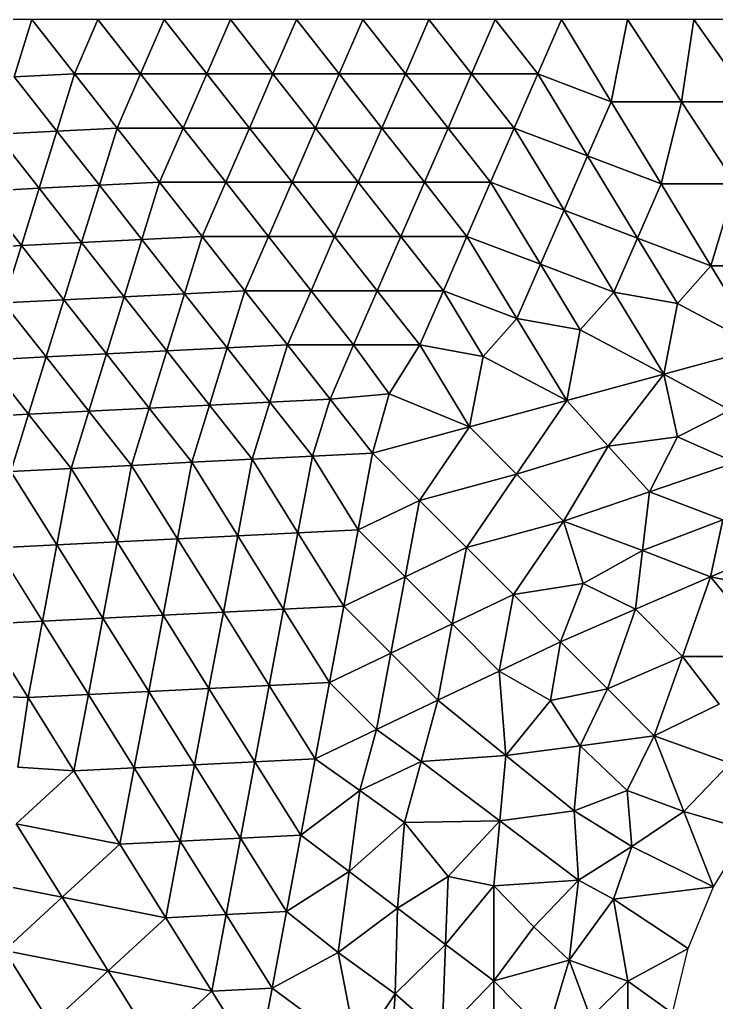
# Model space of a CAD drawing. Extents: x 100 to 350, y 100 to 150.
# Drawn here: x 124.71 to 141.16, y 126.82 to 150 of the extents above; entities that cross this region are included whole.
import ezdxf

# ---------------------------------------------------------------- set-up
doc = ezdxf.new("R2010")
doc.units = 0

msp = doc.modelspace()

# ---------------------------------------------------------------- linework, layer by layer
at = {"color": 7}
for p, q in [((125, 150), (123.438, 150)), ((126.562, 150), (125, 150)), ((128.125, 150), (126.562, 150)), ((129.688, 150), (128.125, 150)), ((131.25, 150), (129.688, 150)), ((132.812, 150), (131.25, 150)), ((134.375, 150), (132.812, 150)), ((135.938, 150), (134.375, 150)), ((137.5, 150), (135.938, 150)), ((139.062, 150), (137.5, 150)), ((140.625, 150), (139.062, 150)), ((142.188, 150), (140.625, 150)), ((141.09, 129.54), (141.91, 130.878)), ((140.489, 128.09), (141.09, 129.54)), ((140.123, 126.564), (140.489, 128.09))]:
    msp.add_line(p, q, dxfattribs=at)
at = {"color": 1}
for p, q in [((124.582, 148.65), (125, 150)), ((125, 150), (124.582, 148.65)), ((125, 150), (126.006, 148.721)), ((126.006, 148.721), (125, 150)), ((126.562, 150), (126.006, 148.721)), ((126.006, 148.721), (126.562, 150)), ((127.568, 148.721), (126.562, 150)), ((126.562, 150), (127.568, 148.721)), ((128.125, 150), (127.568, 148.721)), ((127.568, 148.721), (128.125, 150)), ((129.131, 148.721), (128.125, 150)), ((128.125, 150), (129.131, 148.721)), ((129.688, 150), (129.131, 148.721)), ((129.131, 148.721), (129.688, 150)), ((130.693, 148.721), (129.688, 150)), ((129.688, 150), (130.693, 148.721)), ((130.693, 148.721), (131.25, 150)), ((131.25, 150), (130.693, 148.721)), ((131.25, 150), (132.256, 148.721)), ((132.256, 148.721), (131.25, 150)), ((132.812, 150), (132.256, 148.721)), ((132.256, 148.721), (132.812, 150)), ((133.818, 148.721), (132.812, 150)), ((132.812, 150), (133.818, 148.721)), ((133.818, 148.721), (134.375, 150)), ((134.375, 150), (133.818, 148.721)), ((134.375, 150), (135.381, 148.721)), ((135.381, 148.721), (134.375, 150)), ((135.938, 150), (135.381, 148.721)), ((135.381, 148.721), (135.938, 150)), ((136.943, 148.721), (135.938, 150)), ((135.938, 150), (136.943, 148.721)), ((136.943, 148.721), (137.5, 150)), ((137.5, 150), (136.943, 148.721)), ((137.5, 150), (138.676, 148.064)), ((138.676, 148.064), (137.5, 150)), ((139.062, 150), (138.676, 148.064)), ((138.676, 148.064), (139.062, 150)), ((140.335, 148.064), (139.062, 150)), ((139.062, 150), (140.335, 148.064)), ((140.335, 148.064), (140.625, 150)), ((140.625, 150), (140.335, 148.064)), ((141.994, 148.064), (140.625, 150)), ((140.625, 150), (141.994, 148.064)), ((126.006, 148.721), (124.582, 148.65)), ((124.582, 148.65), (126.006, 148.721)), ((125.588, 147.372), (124.582, 148.65)), ((124.582, 148.65), (125.588, 147.372)), ((126.006, 148.721), (125.588, 147.372)), ((125.588, 147.372), (126.006, 148.721)), ((126.006, 148.721), (127.568, 148.721)), ((127.011, 147.442), (126.006, 148.721)), ((127.568, 148.721), (126.006, 148.721)), ((126.006, 148.721), (127.011, 147.442)), ((127.568, 148.721), (127.011, 147.442)), ((127.011, 147.442), (127.568, 148.721)), ((127.568, 148.721), (129.131, 148.721)), ((127.568, 148.721), (128.574, 147.442)), ((129.131, 148.721), (127.568, 148.721)), ((128.574, 147.442), (127.568, 148.721)), ((128.574, 147.442), (129.131, 148.721)), ((129.131, 148.721), (128.574, 147.442)), ((130.693, 148.721), (129.131, 148.721)), ((129.131, 148.721), (130.136, 147.442)), ((129.131, 148.721), (130.693, 148.721)), ((130.136, 147.442), (129.131, 148.721)), ((130.136, 147.442), (130.693, 148.721)), ((130.693, 148.721), (130.136, 147.442)), ((131.699, 147.442), (130.693, 148.721)), ((130.693, 148.721), (131.699, 147.442)), ((132.256, 148.721), (130.693, 148.721)), ((130.693, 148.721), (132.256, 148.721)), ((131.699, 147.442), (132.256, 148.721)), ((132.256, 148.721), (131.699, 147.442)), ((133.818, 148.721), (132.256, 148.721)), ((132.256, 148.721), (133.261, 147.442)), ((132.256, 148.721), (133.818, 148.721)), ((133.261, 147.442), (132.256, 148.721)), ((133.261, 147.442), (133.818, 148.721)), ((133.818, 148.721), (133.261, 147.442)), ((133.818, 148.721), (134.824, 147.442)), ((135.381, 148.721), (133.818, 148.721)), ((134.824, 147.442), (133.818, 148.721)), ((133.818, 148.721), (135.381, 148.721)), ((135.381, 148.721), (134.824, 147.442)), ((134.824, 147.442), (135.381, 148.721)), ((136.386, 147.442), (135.381, 148.721)), ((136.943, 148.721), (135.381, 148.721)), ((135.381, 148.721), (136.386, 147.442)), ((135.381, 148.721), (136.943, 148.721)), ((136.386, 147.442), (136.943, 148.721)), ((136.943, 148.721), (136.386, 147.442)), ((138.119, 146.785), (136.943, 148.721)), ((138.676, 148.064), (136.943, 148.721)), ((136.943, 148.721), (138.119, 146.785)), ((136.943, 148.721), (138.676, 148.064)), ((138.676, 148.064), (138.119, 146.785)), ((138.119, 146.785), (138.676, 148.064)), ((138.676, 148.064), (140.335, 148.064)), ((139.852, 146.128), (138.676, 148.064)), ((140.335, 148.064), (138.676, 148.064)), ((138.676, 148.064), (139.852, 146.128)), ((139.852, 146.128), (140.335, 148.064)), ((140.335, 148.064), (139.852, 146.128)), ((140.335, 148.064), (141.608, 146.128)), ((141.994, 148.064), (140.335, 148.064)), ((140.335, 148.064), (141.994, 148.064)), ((141.608, 146.128), (140.335, 148.064)), ((125.588, 147.372), (127.011, 147.442)), ((127.011, 147.442), (125.588, 147.372)), ((126.594, 146.093), (127.011, 147.442)), ((127.011, 147.442), (126.594, 146.093)), ((128.574, 147.442), (127.011, 147.442)), ((127.011, 147.442), (128.017, 146.164)), ((128.017, 146.164), (127.011, 147.442)), ((127.011, 147.442), (128.574, 147.442)), ((128.017, 146.164), (128.574, 147.442)), ((128.574, 147.442), (128.017, 146.164)), ((129.579, 146.164), (128.574, 147.442)), ((128.574, 147.442), (130.136, 147.442)), ((130.136, 147.442), (128.574, 147.442)), ((128.574, 147.442), (129.579, 146.164)), ((129.579, 146.164), (130.136, 147.442)), ((130.136, 147.442), (129.579, 146.164)), ((131.699, 147.442), (130.136, 147.442)), ((130.136, 147.442), (131.142, 146.164)), ((130.136, 147.442), (131.699, 147.442)), ((131.142, 146.164), (130.136, 147.442)), ((131.142, 146.164), (131.699, 147.442)), ((131.699, 147.442), (131.142, 146.164)), ((132.704, 146.164), (131.699, 147.442)), ((131.699, 147.442), (133.261, 147.442)), ((133.261, 147.442), (131.699, 147.442)), ((131.699, 147.442), (132.704, 146.164)), ((132.704, 146.164), (133.261, 147.442)), ((133.261, 147.442), (132.704, 146.164)), ((133.261, 147.442), (134.824, 147.442)), ((134.824, 147.442), (133.261, 147.442)), ((133.261, 147.442), (134.267, 146.164)), ((134.267, 146.164), (133.261, 147.442)), ((134.824, 147.442), (134.267, 146.164)), ((134.267, 146.164), (134.824, 147.442)), ((134.824, 147.442), (136.386, 147.442)), ((136.386, 147.442), (134.824, 147.442)), ((134.824, 147.442), (135.829, 146.164)), ((135.829, 146.164), (134.824, 147.442)), ((136.386, 147.442), (135.829, 146.164)), ((135.829, 146.164), (136.386, 147.442)), ((136.386, 147.442), (138.119, 146.785)), ((137.562, 145.506), (136.386, 147.442)), ((138.119, 146.785), (136.386, 147.442)), ((136.386, 147.442), (137.562, 145.506)), ((124.165, 147.301), (125.588, 147.372)), ((125.588, 147.372), (124.165, 147.301)), ((125.17, 146.022), (124.165, 147.301)), ((124.165, 147.301), (125.17, 146.022)), ((125.588, 147.372), (125.17, 146.022)), ((125.17, 146.022), (125.588, 147.372)), ((125.588, 147.372), (126.594, 146.093)), ((126.594, 146.093), (125.588, 147.372)), ((138.119, 146.785), (137.562, 145.506)), ((137.562, 145.506), (138.119, 146.785)), ((138.119, 146.785), (139.852, 146.128)), ((138.119, 146.785), (139.296, 144.849)), ((139.852, 146.128), (138.119, 146.785)), ((139.296, 144.849), (138.119, 146.785)), ((126.594, 146.093), (125.17, 146.022)), ((125.17, 146.022), (126.594, 146.093)), ((126.176, 144.743), (126.594, 146.093)), ((126.594, 146.093), (126.176, 144.743)), ((126.594, 146.093), (128.017, 146.164)), ((128.017, 146.164), (126.594, 146.093)), ((127.599, 144.814), (126.594, 146.093)), ((126.594, 146.093), (127.599, 144.814)), ((127.599, 144.814), (128.017, 146.164)), ((128.017, 146.164), (127.599, 144.814)), ((129.579, 146.164), (128.017, 146.164)), ((128.017, 146.164), (129.022, 144.885)), ((128.017, 146.164), (129.579, 146.164)), ((129.022, 144.885), (128.017, 146.164)), ((129.022, 144.885), (129.579, 146.164)), ((129.579, 146.164), (129.022, 144.885)), ((131.142, 146.164), (129.579, 146.164)), ((129.579, 146.164), (130.585, 144.885)), ((130.585, 144.885), (129.579, 146.164)), ((129.579, 146.164), (131.142, 146.164)), ((131.142, 146.164), (130.585, 144.885)), ((130.585, 144.885), (131.142, 146.164)), ((132.147, 144.885), (131.142, 146.164)), ((132.704, 146.164), (131.142, 146.164)), ((131.142, 146.164), (132.147, 144.885)), ((131.142, 146.164), (132.704, 146.164)), ((132.147, 144.885), (132.704, 146.164)), ((132.704, 146.164), (132.147, 144.885)), ((133.71, 144.885), (132.704, 146.164)), ((132.704, 146.164), (134.267, 146.164)), ((134.267, 146.164), (132.704, 146.164)), ((132.704, 146.164), (133.71, 144.885)), ((133.71, 144.885), (134.267, 146.164)), ((134.267, 146.164), (133.71, 144.885)), ((134.267, 146.164), (135.829, 146.164)), ((135.829, 146.164), (134.267, 146.164)), ((134.267, 146.164), (135.272, 144.885)), ((135.272, 144.885), (134.267, 146.164)), ((135.829, 146.164), (135.272, 144.885)), ((135.272, 144.885), (135.829, 146.164)), ((135.829, 146.164), (137.006, 144.228)), ((137.562, 145.506), (135.829, 146.164)), ((135.829, 146.164), (137.562, 145.506)), ((137.006, 144.228), (135.829, 146.164)), ((139.296, 144.849), (139.852, 146.128)), ((139.852, 146.128), (139.296, 144.849)), ((141.608, 146.128), (139.852, 146.128)), ((139.852, 146.128), (141.029, 144.191)), ((139.852, 146.128), (141.608, 146.128)), ((141.029, 144.191), (139.852, 146.128)), ((141.029, 144.191), (141.608, 146.128)), ((141.608, 146.128), (141.029, 144.191)), ((125.17, 146.022), (123.747, 145.951)), ((123.747, 145.951), (125.17, 146.022)), ((124.753, 144.672), (123.747, 145.951)), ((123.747, 145.951), (124.753, 144.672)), ((124.753, 144.672), (125.17, 146.022)), ((125.17, 146.022), (124.753, 144.672)), ((125.17, 146.022), (126.176, 144.743)), ((126.176, 144.743), (125.17, 146.022)), ((137.562, 145.506), (137.006, 144.228)), ((137.006, 144.228), (137.562, 145.506)), ((138.739, 143.57), (137.562, 145.506)), ((139.296, 144.849), (137.562, 145.506)), ((137.562, 145.506), (138.739, 143.57)), ((137.562, 145.506), (139.296, 144.849)), ((124.753, 144.672), (123.329, 144.601)), ((123.329, 144.601), (124.753, 144.672)), ((124.335, 143.322), (124.753, 144.672)), ((124.753, 144.672), (124.335, 143.322)), ((124.753, 144.672), (126.176, 144.743)), ((126.176, 144.743), (124.753, 144.672)), ((125.758, 143.393), (124.753, 144.672)), ((124.753, 144.672), (125.758, 143.393)), ((125.758, 143.393), (126.176, 144.743)), ((126.176, 144.743), (125.758, 143.393)), ((127.599, 144.814), (126.176, 144.743)), ((126.176, 144.743), (127.599, 144.814)), ((126.176, 144.743), (127.182, 143.464)), ((127.182, 143.464), (126.176, 144.743)), ((127.182, 143.464), (127.599, 144.814)), ((127.599, 144.814), (127.182, 143.464)), ((127.599, 144.814), (129.022, 144.885)), ((129.022, 144.885), (127.599, 144.814)), ((128.605, 143.535), (127.599, 144.814)), ((127.599, 144.814), (128.605, 143.535)), ((128.605, 143.535), (129.022, 144.885)), ((129.022, 144.885), (128.605, 143.535)), ((129.022, 144.885), (130.585, 144.885)), ((130.028, 143.606), (129.022, 144.885)), ((130.585, 144.885), (129.022, 144.885)), ((129.022, 144.885), (130.028, 143.606)), ((130.585, 144.885), (130.028, 143.606)), ((130.028, 143.606), (130.585, 144.885)), ((130.585, 144.885), (132.147, 144.885)), ((131.591, 143.606), (130.585, 144.885)), ((132.147, 144.885), (130.585, 144.885)), ((130.585, 144.885), (131.591, 143.606)), ((131.591, 143.606), (132.147, 144.885)), ((132.147, 144.885), (131.591, 143.606)), ((132.147, 144.885), (133.71, 144.885)), ((133.71, 144.885), (132.147, 144.885)), ((132.147, 144.885), (133.153, 143.606)), ((133.153, 143.606), (132.147, 144.885)), ((133.153, 143.606), (133.71, 144.885)), ((133.71, 144.885), (133.153, 143.606)), ((134.716, 143.606), (133.71, 144.885)), ((133.71, 144.885), (134.716, 143.606)), ((135.272, 144.885), (133.71, 144.885)), ((133.71, 144.885), (135.272, 144.885)), ((134.716, 143.606), (135.272, 144.885)), ((135.272, 144.885), (134.716, 143.606)), ((137.006, 144.228), (135.272, 144.885)), ((135.272, 144.885), (136.449, 142.949)), ((135.272, 144.885), (137.006, 144.228)), ((136.449, 142.949), (135.272, 144.885)), ((138.739, 143.57), (139.296, 144.849)), ((139.296, 144.849), (138.739, 143.57)), ((140.237, 143.3), (139.296, 144.849)), ((141.029, 144.191), (139.296, 144.849)), ((139.296, 144.849), (140.237, 143.3)), ((139.296, 144.849), (141.029, 144.191)), ((137.006, 144.228), (136.449, 142.949)), ((136.449, 142.949), (137.006, 144.228)), ((137.006, 144.228), (138.739, 143.57)), ((138.739, 143.57), (137.006, 144.228)), ((137.006, 144.228), (137.947, 142.679)), ((137.947, 142.679), (137.006, 144.228)), ((141.029, 144.191), (140.237, 143.3)), ((140.237, 143.3), (141.029, 144.191)), ((142.205, 142.255), (141.029, 144.191)), ((142.881, 144.191), (141.029, 144.191)), ((141.029, 144.191), (142.205, 142.255)), ((141.029, 144.191), (142.881, 144.191)), ((128.605, 143.535), (127.182, 143.464)), ((127.182, 143.464), (128.605, 143.535)), ((128.187, 142.186), (128.605, 143.535)), ((128.605, 143.535), (128.187, 142.186)), ((128.605, 143.535), (130.028, 143.606)), ((130.028, 143.606), (128.605, 143.535)), ((129.61, 142.257), (128.605, 143.535)), ((128.605, 143.535), (129.61, 142.257)), ((129.61, 142.257), (130.028, 143.606)), ((130.028, 143.606), (129.61, 142.257)), ((131.591, 143.606), (130.028, 143.606)), ((130.028, 143.606), (131.034, 142.327)), ((131.034, 142.327), (130.028, 143.606)), ((130.028, 143.606), (131.591, 143.606)), ((131.034, 142.327), (131.591, 143.606)), ((131.591, 143.606), (131.034, 142.327)), ((132.596, 142.327), (131.591, 143.606)), ((131.591, 143.606), (132.596, 142.327)), ((133.153, 143.606), (131.591, 143.606)), ((131.591, 143.606), (133.153, 143.606)), ((132.596, 142.327), (133.153, 143.606)), ((133.153, 143.606), (132.596, 142.327)), ((134.716, 143.606), (133.153, 143.606)), ((133.153, 143.606), (134.159, 142.327)), ((133.153, 143.606), (134.716, 143.606)), ((134.159, 142.327), (133.153, 143.606)), ((134.159, 142.327), (134.716, 143.606)), ((134.716, 143.606), (134.159, 142.327)), ((135.657, 142.057), (134.716, 143.606)), ((136.449, 142.949), (134.716, 143.606)), ((134.716, 143.606), (135.657, 142.057)), ((134.716, 143.606), (136.449, 142.949)), ((138.739, 143.57), (137.947, 142.679)), ((137.947, 142.679), (138.739, 143.57)), ((139.915, 141.634), (138.739, 143.57)), ((138.739, 143.57), (140.237, 143.3)), ((140.237, 143.3), (138.739, 143.57)), ((138.739, 143.57), (139.915, 141.634)), ((124.335, 143.322), (125.758, 143.393)), ((125.758, 143.393), (124.335, 143.322)), ((125.341, 142.044), (124.335, 143.322)), ((124.335, 143.322), (125.341, 142.044)), ((125.341, 142.044), (125.758, 143.393)), ((125.758, 143.393), (125.341, 142.044)), ((127.182, 143.464), (125.758, 143.393)), ((125.758, 143.393), (127.182, 143.464)), ((125.758, 143.393), (126.764, 142.115)), ((126.764, 142.115), (125.758, 143.393)), ((127.182, 143.464), (126.764, 142.115)), ((126.764, 142.115), (127.182, 143.464)), ((128.187, 142.186), (127.182, 143.464)), ((127.182, 143.464), (128.187, 142.186)), ((140.237, 143.3), (139.915, 141.634)), ((139.915, 141.634), (140.237, 143.3)), ((140.237, 143.3), (142.205, 142.255)), ((142.205, 142.255), (140.237, 143.3)), ((136.449, 142.949), (135.657, 142.057)), ((135.657, 142.057), (136.449, 142.949)), ((137.625, 141.013), (136.449, 142.949)), ((136.449, 142.949), (137.947, 142.679)), ((137.947, 142.679), (136.449, 142.949)), ((136.449, 142.949), (137.625, 141.013)), ((137.947, 142.679), (137.625, 141.013)), ((137.625, 141.013), (137.947, 142.679)), ((137.947, 142.679), (139.915, 141.634)), ((139.915, 141.634), (137.947, 142.679)), ((125.341, 142.044), (126.764, 142.115)), ((126.764, 142.115), (125.341, 142.044)), ((126.764, 142.115), (126.346, 140.765)), ((126.346, 140.765), (126.764, 142.115)), ((126.764, 142.115), (128.187, 142.186)), ((128.187, 142.186), (126.764, 142.115)), ((127.77, 140.836), (126.764, 142.115)), ((126.764, 142.115), (127.77, 140.836)), ((127.77, 140.836), (128.187, 142.186)), ((128.187, 142.186), (127.77, 140.836)), ((128.187, 142.186), (129.61, 142.257)), ((129.61, 142.257), (128.187, 142.186)), ((128.187, 142.186), (129.193, 140.907)), ((129.193, 140.907), (128.187, 142.186)), ((129.193, 140.907), (129.61, 142.257)), ((129.61, 142.257), (129.193, 140.907)), ((131.034, 142.327), (129.61, 142.257)), ((129.61, 142.257), (131.034, 142.327)), ((130.616, 140.978), (129.61, 142.257)), ((129.61, 142.257), (130.616, 140.978)), ((130.616, 140.978), (131.034, 142.327)), ((131.034, 142.327), (130.616, 140.978)), ((132.596, 142.327), (131.034, 142.327)), ((131.034, 142.327), (132.039, 141.049)), ((131.034, 142.327), (132.596, 142.327)), ((132.039, 141.049), (131.034, 142.327)), ((132.039, 141.049), (132.596, 142.327)), ((132.596, 142.327), (132.039, 141.049)), ((133.435, 141.173), (132.596, 142.327)), ((132.596, 142.327), (133.435, 141.173)), ((134.159, 142.327), (132.596, 142.327)), ((132.596, 142.327), (134.159, 142.327)), ((133.435, 141.173), (134.159, 142.327)), ((134.159, 142.327), (133.435, 141.173)), ((134.159, 142.327), (135.657, 142.057)), ((135.335, 140.391), (134.159, 142.327)), ((135.657, 142.057), (134.159, 142.327)), ((134.159, 142.327), (135.335, 140.391)), ((139.915, 141.634), (142.205, 142.255)), ((142.205, 142.255), (139.915, 141.634)), ((123.917, 141.973), (125.341, 142.044)), ((125.341, 142.044), (123.917, 141.973)), ((123.917, 141.973), (124.923, 140.694)), ((124.923, 140.694), (123.917, 141.973)), ((125.341, 142.044), (124.923, 140.694)), ((124.923, 140.694), (125.341, 142.044)), ((126.346, 140.765), (125.341, 142.044)), ((125.341, 142.044), (126.346, 140.765)), ((135.657, 142.057), (135.335, 140.391)), ((135.335, 140.391), (135.657, 142.057)), ((135.657, 142.057), (137.625, 141.013)), ((137.625, 141.013), (135.657, 142.057)), ((139.915, 141.634), (137.625, 141.013)), ((137.625, 141.013), (139.915, 141.634)), ((139.915, 141.634), (138.603, 139.937)), ((138.603, 139.937), (139.915, 141.634)), ((141.487, 140.788), (139.915, 141.634)), ((139.915, 141.634), (140.239, 140.155)), ((140.239, 140.155), (139.915, 141.634)), ((139.915, 141.634), (141.487, 140.788)), ((130.616, 140.978), (129.193, 140.907)), ((129.193, 140.907), (130.616, 140.978)), ((130.198, 139.628), (130.616, 140.978)), ((130.616, 140.978), (130.198, 139.628)), ((132.039, 141.049), (130.616, 140.978)), ((130.616, 140.978), (132.039, 141.049)), ((130.616, 140.978), (131.622, 139.699)), ((131.622, 139.699), (130.616, 140.978)), ((131.622, 139.699), (132.039, 141.049)), ((132.039, 141.049), (131.622, 139.699)), ((133.435, 141.173), (132.039, 141.049)), ((132.039, 141.049), (133.435, 141.173)), ((132.039, 141.049), (133.045, 139.77)), ((133.045, 139.77), (132.039, 141.049)), ((133.045, 139.77), (133.435, 141.173)), ((133.435, 141.173), (133.045, 139.77)), ((135.335, 140.391), (133.435, 141.173)), ((133.435, 141.173), (135.335, 140.391)), ((137.625, 141.013), (135.335, 140.391)), ((135.335, 140.391), (137.625, 141.013)), ((136.443, 139.28), (137.625, 141.013)), ((137.625, 141.013), (136.443, 139.28)), ((138.603, 139.937), (137.625, 141.013)), ((137.625, 141.013), (138.603, 139.937)), ((124.923, 140.694), (126.346, 140.765)), ((126.346, 140.765), (124.923, 140.694)), ((126.346, 140.765), (125.929, 139.415)), ((125.929, 139.415), (126.346, 140.765)), ((127.77, 140.836), (126.346, 140.765)), ((126.346, 140.765), (127.77, 140.836)), ((126.346, 140.765), (127.352, 139.486)), ((127.352, 139.486), (126.346, 140.765)), ((127.352, 139.486), (127.77, 140.836)), ((127.77, 140.836), (127.352, 139.486)), ((129.193, 140.907), (127.77, 140.836)), ((127.77, 140.836), (129.193, 140.907)), ((127.77, 140.836), (128.775, 139.557)), ((128.775, 139.557), (127.77, 140.836)), ((128.775, 139.557), (129.193, 140.907)), ((129.193, 140.907), (128.775, 139.557)), ((129.193, 140.907), (130.198, 139.628)), ((130.198, 139.628), (129.193, 140.907)), ((141.487, 140.788), (140.239, 140.155)), ((140.239, 140.155), (141.487, 140.788)), ((123.5, 140.623), (124.923, 140.694)), ((124.923, 140.694), (123.5, 140.623)), ((124.923, 140.694), (124.505, 139.344)), ((124.505, 139.344), (124.923, 140.694)), ((124.923, 140.694), (125.929, 139.415)), ((125.929, 139.415), (124.923, 140.694)), ((133.045, 139.77), (135.335, 140.391)), ((135.335, 140.391), (133.045, 139.77)), ((134.153, 138.658), (135.335, 140.391)), ((135.335, 140.391), (134.153, 138.658)), ((135.335, 140.391), (136.443, 139.28)), ((136.443, 139.28), (135.335, 140.391)), ((138.603, 139.937), (140.239, 140.155)), ((140.239, 140.155), (138.603, 139.937)), ((140.239, 140.155), (139.581, 138.861)), ((139.581, 138.861), (140.239, 140.155)), ((140.239, 140.155), (141.611, 139.554)), ((141.611, 139.554), (140.239, 140.155)), ((138.603, 139.937), (136.443, 139.28)), ((136.443, 139.28), (138.603, 139.937)), ((138.603, 139.937), (137.551, 138.168)), ((137.551, 138.168), (138.603, 139.937)), ((139.581, 138.861), (138.603, 139.937)), ((138.603, 139.937), (139.581, 138.861)), ((128.775, 139.557), (130.198, 139.628)), ((130.198, 139.628), (128.775, 139.557)), ((130.198, 139.628), (129.86, 137.826)), ((129.86, 137.826), (130.198, 139.628)), ((131.622, 139.699), (130.198, 139.628)), ((130.198, 139.628), (131.622, 139.699)), ((131.283, 137.897), (130.198, 139.628)), ((130.198, 139.628), (131.283, 137.897)), ((131.283, 137.897), (131.622, 139.699)), ((131.622, 139.699), (131.283, 137.897)), ((133.045, 139.77), (131.622, 139.699)), ((131.622, 139.699), (133.045, 139.77)), ((131.622, 139.699), (132.706, 137.968)), ((132.706, 137.968), (131.622, 139.699)), ((132.706, 137.968), (133.045, 139.77)), ((133.045, 139.77), (132.706, 137.968)), ((133.045, 139.77), (134.153, 138.658)), ((134.153, 138.658), (133.045, 139.77)), ((125.929, 139.415), (124.505, 139.344)), ((124.505, 139.344), (125.929, 139.415)), ((125.59, 137.613), (124.505, 139.344)), ((124.505, 139.344), (125.59, 137.613)), ((125.929, 139.415), (125.59, 137.613)), ((125.59, 137.613), (125.929, 139.415)), ((127.352, 139.486), (125.929, 139.415)), ((125.929, 139.415), (127.352, 139.486)), ((127.013, 137.684), (125.929, 139.415)), ((125.929, 139.415), (127.013, 137.684)), ((127.013, 137.684), (127.352, 139.486)), ((127.352, 139.486), (127.013, 137.684)), ((128.775, 139.557), (127.352, 139.486)), ((127.352, 139.486), (128.775, 139.557)), ((127.352, 139.486), (128.436, 137.755)), ((128.436, 137.755), (127.352, 139.486)), ((128.436, 137.755), (128.775, 139.557)), ((128.775, 139.557), (128.436, 137.755)), ((129.86, 137.826), (128.775, 139.557)), ((128.775, 139.557), (129.86, 137.826)), ((139.581, 138.861), (141.611, 139.554)), ((141.611, 139.554), (139.581, 138.861)), ((134.153, 138.658), (136.443, 139.28)), ((136.443, 139.28), (134.153, 138.658)), ((136.443, 139.28), (135.261, 137.547)), ((135.261, 137.547), (136.443, 139.28)), ((136.443, 139.28), (137.551, 138.168)), ((137.551, 138.168), (136.443, 139.28)), ((132.706, 137.968), (134.153, 138.658)), ((134.153, 138.658), (132.706, 137.968)), ((134.153, 138.658), (133.814, 136.856)), ((133.814, 136.856), (134.153, 138.658)), ((135.261, 137.547), (134.153, 138.658)), ((134.153, 138.658), (135.261, 137.547)), ((137.551, 138.168), (139.581, 138.861)), ((139.581, 138.861), (137.551, 138.168)), ((139.581, 138.861), (139.414, 137.475)), ((139.414, 137.475), (139.581, 138.861)), ((141.314, 138.204), (139.581, 138.861)), ((139.581, 138.861), (141.314, 138.204)), ((137.551, 138.168), (135.261, 137.547)), ((135.261, 137.547), (137.551, 138.168)), ((136.369, 136.435), (137.551, 138.168)), ((137.551, 138.168), (136.369, 136.435)), ((139.414, 137.475), (137.551, 138.168)), ((137.551, 138.168), (138.012, 136.698)), ((138.012, 136.698), (137.551, 138.168)), ((137.551, 138.168), (139.414, 137.475)), ((139.414, 137.475), (141.314, 138.204)), ((141.314, 138.204), (139.414, 137.475)), ((141.314, 138.204), (141.017, 136.853)), ((141.017, 136.853), (141.314, 138.204)), ((132.706, 137.968), (131.283, 137.897)), ((131.283, 137.897), (132.706, 137.968)), ((132.367, 136.166), (132.706, 137.968)), ((132.706, 137.968), (132.367, 136.166)), ((133.814, 136.856), (132.706, 137.968)), ((132.706, 137.968), (133.814, 136.856)), ((128.436, 137.755), (127.013, 137.684)), ((127.013, 137.684), (128.436, 137.755)), ((128.097, 135.953), (128.436, 137.755)), ((128.436, 137.755), (128.097, 135.953)), ((128.436, 137.755), (129.86, 137.826)), ((129.86, 137.826), (128.436, 137.755)), ((129.521, 136.024), (128.436, 137.755)), ((128.436, 137.755), (129.521, 136.024)), ((129.86, 137.826), (129.521, 136.024)), ((129.521, 136.024), (129.86, 137.826)), ((131.283, 137.897), (129.86, 137.826)), ((129.86, 137.826), (131.283, 137.897)), ((129.86, 137.826), (130.944, 136.095)), ((130.944, 136.095), (129.86, 137.826)), ((130.944, 136.095), (131.283, 137.897)), ((131.283, 137.897), (130.944, 136.095)), ((131.283, 137.897), (132.367, 136.166)), ((132.367, 136.166), (131.283, 137.897)), ((125.59, 137.613), (124.166, 137.542)), ((124.166, 137.542), (125.59, 137.613)), ((124.166, 137.542), (125.251, 135.811)), ((125.251, 135.811), (124.166, 137.542)), ((125.59, 137.613), (125.251, 135.811)), ((125.251, 135.811), (125.59, 137.613)), ((125.59, 137.613), (127.013, 137.684)), ((127.013, 137.684), (125.59, 137.613)), ((125.59, 137.613), (126.674, 135.882)), ((126.674, 135.882), (125.59, 137.613)), ((126.674, 135.882), (127.013, 137.684)), ((127.013, 137.684), (126.674, 135.882)), ((127.013, 137.684), (128.097, 135.953)), ((128.097, 135.953), (127.013, 137.684)), ((135.261, 137.547), (133.814, 136.856)), ((133.814, 136.856), (135.261, 137.547)), ((134.922, 135.745), (135.261, 137.547)), ((135.261, 137.547), (134.922, 135.745)), ((135.261, 137.547), (136.369, 136.435)), ((136.369, 136.435), (135.261, 137.547)), ((139.414, 137.475), (138.012, 136.698)), ((138.012, 136.698), (139.414, 137.475)), ((139.247, 136.089), (139.414, 137.475)), ((139.414, 137.475), (139.247, 136.089)), ((141.017, 136.853), (139.414, 137.475)), ((139.414, 137.475), (141.017, 136.853)), ((142.787, 137.618), (141.017, 136.853)), ((141.017, 136.853), (142.787, 137.618)), ((133.814, 136.856), (132.367, 136.166)), ((132.367, 136.166), (133.814, 136.856)), ((133.814, 136.856), (133.475, 135.054)), ((133.475, 135.054), (133.814, 136.856)), ((134.922, 135.745), (133.814, 136.856)), ((133.814, 136.856), (134.922, 135.745)), ((139.247, 136.089), (141.017, 136.853)), ((141.017, 136.853), (139.247, 136.089)), ((141.017, 136.853), (140.356, 134.977)), ((140.356, 134.977), (141.017, 136.853)), ((142.57, 134.972), (141.017, 136.853)), ((141.017, 136.853), (143.033, 136.448)), ((143.033, 136.448), (141.017, 136.853)), ((141.017, 136.853), (142.57, 134.972)), ((136.369, 136.435), (138.012, 136.698)), ((138.012, 136.698), (136.369, 136.435)), ((138.012, 136.698), (137.477, 135.324)), ((137.477, 135.324), (138.012, 136.698)), ((138.012, 136.698), (139.247, 136.089)), ((139.247, 136.089), (138.012, 136.698)), ((134.922, 135.745), (136.369, 136.435)), ((136.369, 136.435), (134.922, 135.745)), ((136.369, 136.435), (136.03, 134.633)), ((136.03, 134.633), (136.369, 136.435)), ((137.477, 135.324), (136.369, 136.435)), ((136.369, 136.435), (137.477, 135.324)), ((129.521, 136.024), (130.944, 136.095)), ((130.944, 136.095), (129.521, 136.024)), ((130.605, 134.293), (130.944, 136.095)), ((130.944, 136.095), (130.605, 134.293)), ((132.367, 136.166), (130.944, 136.095)), ((130.944, 136.095), (132.367, 136.166)), ((130.944, 136.095), (132.028, 134.364)), ((132.028, 134.364), (130.944, 136.095)), ((132.028, 134.364), (132.367, 136.166)), ((132.367, 136.166), (132.028, 134.364)), ((132.367, 136.166), (133.475, 135.054)), ((133.475, 135.054), (132.367, 136.166)), ((139.247, 136.089), (137.477, 135.324)), ((137.477, 135.324), (139.247, 136.089)), ((139.247, 136.089), (138.586, 134.212)), ((138.586, 134.212), (139.247, 136.089)), ((140.356, 134.977), (139.247, 136.089)), ((139.247, 136.089), (140.356, 134.977)), ((125.251, 135.811), (126.674, 135.882)), ((126.674, 135.882), (125.251, 135.811)), ((126.674, 135.882), (126.335, 134.08)), ((126.335, 134.08), (126.674, 135.882)), ((128.097, 135.953), (126.674, 135.882)), ((126.674, 135.882), (128.097, 135.953)), ((127.759, 134.151), (126.674, 135.882)), ((126.674, 135.882), (127.759, 134.151)), ((127.759, 134.151), (128.097, 135.953)), ((128.097, 135.953), (127.759, 134.151)), ((128.097, 135.953), (129.521, 136.024)), ((129.521, 136.024), (128.097, 135.953)), ((129.182, 134.222), (128.097, 135.953)), ((128.097, 135.953), (129.182, 134.222)), ((129.521, 136.024), (129.182, 134.222)), ((129.182, 134.222), (129.521, 136.024)), ((130.605, 134.293), (129.521, 136.024)), ((129.521, 136.024), (130.605, 134.293)), ((125.251, 135.811), (123.828, 135.74)), ((123.828, 135.74), (125.251, 135.811)), ((123.828, 135.74), (124.912, 134.009)), ((124.912, 134.009), (123.828, 135.74)), ((125.251, 135.811), (124.912, 134.009)), ((124.912, 134.009), (125.251, 135.811)), ((126.335, 134.08), (125.251, 135.811)), ((125.251, 135.811), (126.335, 134.08)), ((133.475, 135.054), (134.922, 135.745)), ((134.922, 135.745), (133.475, 135.054)), ((134.922, 135.745), (134.583, 133.943)), ((134.583, 133.943), (134.922, 135.745)), ((136.03, 134.633), (134.922, 135.745)), ((134.922, 135.745), (136.03, 134.633)), ((137.477, 135.324), (136.03, 134.633)), ((136.03, 134.633), (137.477, 135.324)), ((137.246, 133.935), (137.477, 135.324)), ((137.477, 135.324), (137.246, 133.935)), ((137.477, 135.324), (138.586, 134.212)), ((138.586, 134.212), (137.477, 135.324)), ((132.028, 134.364), (133.475, 135.054)), ((133.475, 135.054), (132.028, 134.364)), ((133.475, 135.054), (133.136, 133.252)), ((133.136, 133.252), (133.475, 135.054)), ((134.583, 133.943), (133.475, 135.054)), ((133.475, 135.054), (134.583, 133.943)), ((138.586, 134.212), (140.356, 134.977)), ((140.356, 134.977), (138.586, 134.212)), ((140.356, 134.977), (139.694, 133.101)), ((139.694, 133.101), (140.356, 134.977)), ((142.57, 134.972), (140.356, 134.977)), ((140.356, 134.977), (141.226, 133.85)), ((140.356, 134.977), (142.57, 134.972)), ((141.226, 133.85), (140.356, 134.977)), ((134.583, 133.943), (136.03, 134.633)), ((136.03, 134.633), (134.583, 133.943)), ((136.03, 134.633), (137.246, 133.935)), ((136.192, 132.637), (136.03, 134.633)), ((137.246, 133.935), (136.03, 134.633)), ((136.03, 134.633), (136.192, 132.637)), ((130.605, 134.293), (129.182, 134.222)), ((129.182, 134.222), (130.605, 134.293)), ((130.266, 132.49), (130.605, 134.293)), ((130.605, 134.293), (130.266, 132.49)), ((132.028, 134.364), (130.605, 134.293)), ((130.605, 134.293), (132.028, 134.364)), ((130.605, 134.293), (131.69, 132.561)), ((131.69, 132.561), (130.605, 134.293)), ((131.69, 132.561), (132.028, 134.364)), ((132.028, 134.364), (131.69, 132.561)), ((133.136, 133.252), (132.028, 134.364)), ((132.028, 134.364), (133.136, 133.252)), ((124.912, 134.009), (123.564, 134.054)), ((123.564, 134.054), (124.912, 134.009)), ((124.673, 132.362), (124.912, 134.009)), ((124.912, 134.009), (124.673, 132.362)), ((124.912, 134.009), (126.335, 134.08)), ((126.335, 134.08), (124.912, 134.009)), ((124.912, 134.009), (125.996, 132.278)), ((125.996, 132.278), (124.912, 134.009)), ((126.335, 134.08), (125.996, 132.278)), ((125.996, 132.278), (126.335, 134.08)), ((127.759, 134.151), (126.335, 134.08)), ((126.335, 134.08), (127.759, 134.151)), ((126.335, 134.08), (127.42, 132.349)), ((127.42, 132.349), (126.335, 134.08)), ((127.42, 132.349), (127.759, 134.151)), ((127.759, 134.151), (127.42, 132.349)), ((127.759, 134.151), (129.182, 134.222)), ((129.182, 134.222), (127.759, 134.151)), ((128.843, 132.42), (127.759, 134.151)), ((127.759, 134.151), (128.843, 132.42)), ((129.182, 134.222), (128.843, 132.42)), ((128.843, 132.42), (129.182, 134.222)), ((129.182, 134.222), (130.266, 132.49)), ((130.266, 132.49), (129.182, 134.222)), ((137.246, 133.935), (138.586, 134.212)), ((138.586, 134.212), (137.246, 133.935)), ((138.586, 134.212), (137.943, 132.869)), ((137.943, 132.869), (138.586, 134.212)), ((138.586, 134.212), (139.694, 133.101)), ((139.694, 133.101), (138.586, 134.212)), ((133.136, 133.252), (134.583, 133.943)), ((134.583, 133.943), (133.136, 133.252)), ((134.583, 133.943), (134.191, 132.502)), ((134.191, 132.502), (134.583, 133.943)), ((134.583, 133.943), (136.192, 132.637)), ((136.192, 132.637), (134.583, 133.943)), ((136.192, 132.637), (137.246, 133.935)), ((137.246, 133.935), (136.192, 132.637)), ((137.246, 133.935), (137.943, 132.869)), ((137.943, 132.869), (137.246, 133.935)), ((141.226, 133.85), (139.694, 133.101)), ((139.694, 133.101), (141.226, 133.85)), ((131.69, 132.561), (133.136, 133.252)), ((133.136, 133.252), (131.69, 132.561)), ((132.744, 131.812), (133.136, 133.252)), ((133.136, 133.252), (132.744, 131.812)), ((133.136, 133.252), (134.191, 132.502)), ((134.191, 132.502), (133.136, 133.252)), ((139.694, 133.101), (137.943, 132.869)), ((137.943, 132.869), (139.694, 133.101)), ((139.055, 131.812), (139.694, 133.101)), ((139.694, 133.101), (139.055, 131.812)), ((139.694, 133.101), (141.483, 132.457)), ((141.483, 132.457), (139.694, 133.101)), ((139.694, 133.101), (140.392, 131.32)), ((140.392, 131.32), (139.694, 133.101)), ((137.943, 132.869), (136.192, 132.637)), ((136.192, 132.637), (137.943, 132.869)), ((137.8, 131.332), (137.943, 132.869)), ((137.943, 132.869), (137.8, 131.332)), ((137.943, 132.869), (139.055, 131.812)), ((139.055, 131.812), (137.943, 132.869)), ((134.191, 132.502), (136.192, 132.637)), ((136.192, 132.637), (134.191, 132.502)), ((136.192, 132.637), (136.049, 131.1)), ((136.049, 131.1), (136.192, 132.637)), ((137.8, 131.332), (136.192, 132.637)), ((136.192, 132.637), (137.8, 131.332)), ((127.42, 132.349), (128.843, 132.42)), ((128.843, 132.42), (127.42, 132.349)), ((128.843, 132.42), (128.504, 130.617)), ((128.504, 130.617), (128.843, 132.42)), ((128.843, 132.42), (130.266, 132.49)), ((130.266, 132.49), (128.843, 132.42)), ((129.927, 130.688), (128.843, 132.42)), ((128.843, 132.42), (129.927, 130.688)), ((129.927, 130.688), (130.266, 132.49)), ((130.266, 132.49), (129.927, 130.688)), ((131.69, 132.561), (130.266, 132.49)), ((130.266, 132.49), (131.69, 132.561)), ((130.266, 132.49), (131.351, 130.759)), ((131.351, 130.759), (130.266, 132.49)), ((131.351, 130.759), (131.69, 132.561)), ((131.69, 132.561), (131.351, 130.759)), ((131.69, 132.561), (132.744, 131.812)), ((132.744, 131.812), (131.69, 132.561)), ((132.744, 131.812), (134.191, 132.502)), ((134.191, 132.502), (132.744, 131.812)), ((134.191, 132.502), (133.798, 131.062)), ((133.798, 131.062), (134.191, 132.502)), ((134.191, 132.502), (136.049, 131.1)), ((136.049, 131.1), (134.191, 132.502)), ((141.483, 132.457), (140.392, 131.32)), ((140.392, 131.32), (141.483, 132.457)), ((125.996, 132.278), (124.634, 131.026)), ((124.634, 131.026), (125.996, 132.278)), ((124.673, 132.362), (125.996, 132.278)), ((125.996, 132.278), (124.673, 132.362)), ((127.42, 132.349), (125.996, 132.278)), ((125.996, 132.278), (127.42, 132.349)), ((127.081, 130.546), (125.996, 132.278)), ((125.996, 132.278), (127.081, 130.546)), ((127.081, 130.546), (127.42, 132.349)), ((127.42, 132.349), (127.081, 130.546)), ((128.504, 130.617), (127.42, 132.349)), ((127.42, 132.349), (128.504, 130.617)), ((131.351, 130.759), (132.744, 131.812)), ((132.744, 131.812), (131.351, 130.759)), ((132.744, 131.812), (132.49, 129.901)), ((132.49, 129.901), (132.744, 131.812)), ((133.798, 131.062), (132.744, 131.812)), ((132.744, 131.812), (133.798, 131.062)), ((139.055, 131.812), (137.8, 131.332)), ((137.8, 131.332), (139.055, 131.812)), ((139.162, 130.492), (139.055, 131.812)), ((139.055, 131.812), (140.392, 131.32)), ((139.055, 131.812), (139.162, 130.492)), ((140.392, 131.32), (139.055, 131.812)), ((136.049, 131.1), (137.8, 131.332)), ((137.8, 131.332), (136.049, 131.1)), ((137.8, 131.332), (139.162, 130.492)), ((137.907, 129.698), (137.8, 131.332)), ((139.162, 130.492), (137.8, 131.332)), ((137.8, 131.332), (137.907, 129.698)), ((140.392, 131.32), (139.162, 130.492)), ((139.162, 130.492), (140.392, 131.32)), ((140.392, 131.32), (141.09, 129.54)), ((141.91, 130.878), (140.392, 131.32)), ((141.09, 129.54), (140.392, 131.32)), ((140.392, 131.32), (141.91, 130.878)), ((125.718, 129.295), (124.634, 131.026)), ((124.634, 131.026), (127.081, 130.546)), ((124.634, 131.026), (125.718, 129.295)), ((127.081, 130.546), (124.634, 131.026)), ((133.798, 131.062), (132.49, 129.901)), ((132.49, 129.901), (133.798, 131.062)), ((133.628, 129.042), (133.798, 131.062)), ((133.798, 131.062), (133.628, 129.042)), ((133.798, 131.062), (136.049, 131.1)), ((136.049, 131.1), (133.798, 131.062)), ((134.83, 129.79), (133.798, 131.062)), ((133.798, 131.062), (134.83, 129.79)), ((136.049, 131.1), (134.83, 129.79)), ((134.83, 129.79), (136.049, 131.1)), ((136.049, 131.1), (135.906, 129.563)), ((135.906, 129.563), (136.049, 131.1)), ((136.049, 131.1), (137.907, 129.698)), ((137.907, 129.698), (136.049, 131.1)), ((131.351, 130.759), (129.927, 130.688)), ((129.927, 130.688), (131.351, 130.759)), ((131.012, 128.957), (131.351, 130.759)), ((131.351, 130.759), (131.012, 128.957)), ((132.49, 129.901), (131.351, 130.759)), ((131.351, 130.759), (132.49, 129.901)), ((127.081, 130.546), (125.718, 129.295)), ((125.718, 129.295), (127.081, 130.546)), ((127.081, 130.546), (128.504, 130.617)), ((128.504, 130.617), (127.081, 130.546)), ((128.165, 128.815), (127.081, 130.546)), ((127.081, 130.546), (128.165, 128.815)), ((128.504, 130.617), (128.165, 128.815)), ((128.165, 128.815), (128.504, 130.617)), ((129.927, 130.688), (128.504, 130.617)), ((128.504, 130.617), (129.927, 130.688)), ((128.504, 130.617), (129.588, 128.886)), ((129.588, 128.886), (128.504, 130.617)), ((129.588, 128.886), (129.927, 130.688)), ((129.927, 130.688), (129.588, 128.886)), ((129.927, 130.688), (131.012, 128.957)), ((131.012, 128.957), (129.927, 130.688)), ((139.162, 130.492), (137.907, 129.698)), ((137.907, 129.698), (139.162, 130.492)), ((139.162, 130.492), (138.73, 129.25)), ((138.73, 129.25), (139.162, 130.492)), ((141.09, 129.54), (139.162, 130.492)), ((139.162, 130.492), (141.09, 129.54)), ((132.49, 129.901), (131.012, 128.957)), ((131.012, 128.957), (132.49, 129.901)), ((132.49, 129.901), (132.235, 127.99)), ((132.235, 127.99), (132.49, 129.901)), ((133.628, 129.042), (132.49, 129.901)), ((132.49, 129.901), (133.628, 129.042)), ((125.718, 129.295), (123.271, 129.774)), ((123.271, 129.774), (125.718, 129.295)), ((134.83, 129.79), (133.628, 129.042)), ((133.628, 129.042), (134.83, 129.79)), ((134.767, 128.184), (134.83, 129.79)), ((134.83, 129.79), (134.767, 128.184)), ((134.83, 129.79), (135.906, 129.563)), ((135.906, 129.563), (134.83, 129.79)), ((137.907, 129.698), (135.906, 129.563)), ((135.906, 129.563), (137.907, 129.698)), ((136.852, 128.601), (137.907, 129.698)), ((137.907, 129.698), (136.852, 128.601)), ((137.907, 129.698), (137.687, 127.816)), ((137.687, 127.816), (137.907, 129.698)), ((137.907, 129.698), (138.73, 129.25)), ((138.73, 129.25), (137.907, 129.698)), ((135.906, 129.563), (134.767, 128.184)), ((134.767, 128.184), (135.906, 129.563)), ((135.906, 129.563), (136.852, 128.601)), ((135.906, 127.326), (135.906, 129.563)), ((136.852, 128.601), (135.906, 129.563)), ((135.906, 129.563), (135.906, 127.326)), ((141.09, 129.54), (138.73, 129.25)), ((138.73, 129.25), (141.09, 129.54)), ((125.718, 129.295), (124.355, 128.043)), ((124.355, 128.043), (125.718, 129.295)), ((126.802, 127.563), (125.718, 129.295)), ((125.718, 129.295), (128.165, 128.815)), ((128.165, 128.815), (125.718, 129.295)), ((125.718, 129.295), (126.802, 127.563)), ((138.73, 129.25), (137.687, 127.816)), ((137.687, 127.816), (138.73, 129.25)), ((138.73, 129.25), (140.489, 128.09)), ((139.069, 127.314), (138.73, 129.25)), ((140.489, 128.09), (138.73, 129.25)), ((138.73, 129.25), (139.069, 127.314)), ((131.012, 128.957), (129.588, 128.886)), ((129.588, 128.886), (131.012, 128.957)), ((131.012, 128.957), (130.673, 127.155)), ((130.673, 127.155), (131.012, 128.957)), ((132.235, 127.99), (131.012, 128.957)), ((131.012, 128.957), (132.235, 127.99)), ((132.235, 127.99), (133.628, 129.042)), ((133.628, 129.042), (132.235, 127.99)), ((133.575, 127.022), (133.628, 129.042)), ((133.628, 129.042), (133.575, 127.022)), ((133.628, 129.042), (134.767, 128.184)), ((134.767, 128.184), (133.628, 129.042)), ((128.165, 128.815), (126.802, 127.563)), ((126.802, 127.563), (128.165, 128.815)), ((128.165, 128.815), (129.588, 128.886)), ((129.588, 128.886), (128.165, 128.815)), ((129.25, 127.084), (128.165, 128.815)), ((128.165, 128.815), (129.25, 127.084)), ((129.25, 127.084), (129.588, 128.886)), ((129.588, 128.886), (129.25, 127.084)), ((129.588, 128.886), (130.673, 127.155)), ((130.673, 127.155), (129.588, 128.886)), ((135.906, 127.326), (136.852, 128.601)), ((136.852, 128.601), (135.906, 127.326)), ((136.852, 128.601), (137.687, 127.816)), ((137.687, 127.816), (136.852, 128.601)), ((124.355, 128.043), (126.802, 127.563)), ((126.802, 127.563), (124.355, 128.043)), ((124.355, 128.043), (125.44, 126.311)), ((125.44, 126.311), (124.355, 128.043)), ((130.673, 127.155), (132.235, 127.99)), ((132.235, 127.99), (130.673, 127.155)), ((132.235, 127.99), (133.575, 127.022)), ((132.678, 125.682), (132.235, 127.99)), ((133.575, 127.022), (132.235, 127.99)), ((132.235, 127.99), (132.678, 125.682)), ((134.767, 128.184), (133.575, 127.022)), ((133.575, 127.022), (134.767, 128.184)), ((134.683, 126.055), (134.767, 128.184)), ((134.767, 128.184), (134.683, 126.055)), ((134.767, 128.184), (135.906, 127.326)), ((135.906, 127.326), (134.767, 128.184)), ((140.489, 128.09), (139.069, 127.314)), ((139.069, 127.314), (140.489, 128.09)), ((137.687, 127.816), (135.906, 127.326)), ((135.906, 127.326), (137.687, 127.816)), ((137.155, 126.062), (137.687, 127.816)), ((137.687, 127.816), (137.155, 126.062)), ((138.186, 126.463), (137.687, 127.816)), ((137.687, 127.816), (139.069, 127.314)), ((139.069, 127.314), (137.687, 127.816)), ((137.687, 127.816), (138.186, 126.463)), ((125.44, 126.311), (126.802, 127.563)), ((126.802, 127.563), (125.44, 126.311)), ((127.887, 125.832), (126.802, 127.563)), ((126.802, 127.563), (129.25, 127.084)), ((126.802, 127.563), (127.887, 125.832)), ((129.25, 127.084), (126.802, 127.563)), ((135.906, 127.326), (134.683, 126.055)), ((134.683, 126.055), (135.906, 127.326)), ((135.906, 127.326), (137.155, 126.062)), ((135.906, 125.088), (135.906, 127.326)), ((137.155, 126.062), (135.906, 127.326)), ((135.906, 127.326), (135.906, 125.088)), ((139.069, 127.314), (138.186, 126.463)), ((138.186, 126.463), (139.069, 127.314)), ((139.067, 126.08), (139.069, 127.314)), ((139.069, 127.314), (139.067, 126.08)), ((139.069, 127.314), (140.123, 126.564)), ((140.123, 126.564), (139.069, 127.314)), ((129.25, 127.084), (127.887, 125.832)), ((127.887, 125.832), (129.25, 127.084)), ((130.673, 127.155), (129.25, 127.084)), ((129.25, 127.084), (130.673, 127.155)), ((130.334, 125.353), (129.25, 127.084)), ((129.25, 127.084), (130.334, 125.353)), ((130.673, 127.155), (130.334, 125.353)), ((130.334, 125.353), (130.673, 127.155)), ((132.678, 125.682), (130.673, 127.155)), ((130.673, 127.155), (132.678, 125.682)), ((132.678, 125.682), (133.575, 127.022)), ((133.575, 127.022), (132.678, 125.682)), ((133.575, 127.022), (133.459, 125.176)), ((133.459, 125.176), (133.575, 127.022)), ((133.575, 127.022), (134.683, 126.055)), ((134.683, 126.055), (133.575, 127.022))]:
    msp.add_line(p, q, dxfattribs=at)

doc.saveas('drawing.dxf')
